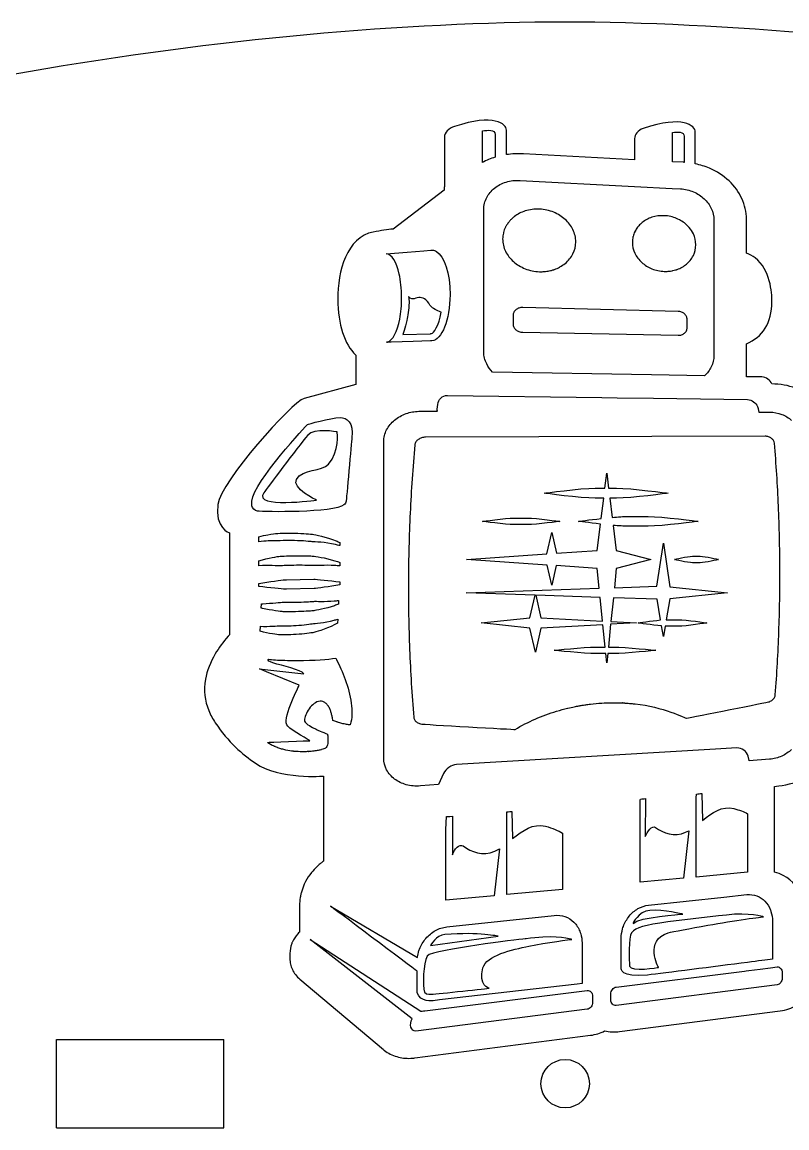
# Model space of a CAD drawing. Header units: millimetres. Extents: x -336 to 378, y -580 to 628.
# Drawn here: x -178.2 to -133.2, y -535.6 to -470.5 of the extents above; entities that cross this region are included whole.
import ezdxf

# ---------------------------------------------------------------- set-up
doc = ezdxf.new("R2010")
doc.units = ezdxf.units.MM
for name, color, linetype, lineweight, true_color in [('Changes', 3, 'Continuous', 25, 0x00ff00), ('Cuts', 1, 'Continuous', 25, 0xff0000), ('Text', 5, 'Continuous', 25, 0x0000ff)]:
    doc.layers.add(name, color=color, linetype=linetype, lineweight=lineweight, true_color=true_color)

msp = doc.modelspace()

# ---------------------------------------------------------------- linework, layer by layer
at = {"layer": 'Changes'}
for p, q in [((-176.214, -535.587), (-176.214, -530.387)), ((-176.214, -530.387), (-166.364, -530.387)), ((-166.364, -535.587), (-166.364, -530.387)), ((-176.214, -535.587), (-166.364, -535.587))]:
    msp.add_line(p, q, dxfattribs=at)
at = {"layer": 'Cuts', "color": 1, "lineweight": 25, "true_color": 0xff0000}
for points in [[(-146.307, -470.544), (-164.837, -470.544), (-192.015, -474.642), (-206.146, -481.627)], [(-86.468, -481.627), (-100.599, -474.642), (-127.777, -470.544), (-146.307, -470.544)], [(-147.713, -532.987), (-147.713, -532.201), (-147.076, -531.563), (-146.289, -531.563)], [(-146.289, -531.563), (-145.502, -531.563), (-144.864, -532.201), (-144.864, -532.987)], [(-146.289, -534.412), (-147.076, -534.412), (-147.713, -533.774), (-147.713, -532.987)], [(-144.864, -532.987), (-144.864, -533.774), (-145.502, -534.412), (-146.289, -534.412)]]:
    msp.add_open_spline(points, degree=3, dxfattribs=at)
at = {"layer": 'Text', "color": 5, "lineweight": 25, "true_color": 0x0000ff}
for points in [[(-153.398, -477.315), (-153.398, -480.213)], [(-151.158, -478.804), (-151.158, -476.947), (-151.158, -476.947)], [(-149.742, -478.339), (-149.742, -476.896)], [(-142.206, -477.395), (-142.206, -478.639), (-148.743, -478.29)], [(-139.313, -478.791), (-139.969, -478.756), (-139.969, -477.037), (-139.969, -477.038)], [(-138.629, -478.884), (-138.629, -476.999)], [(-148.933, -479.856), (-142.206, -480.211), (-139.991, -480.327), (-139.504, -480.353)], [(-153.403, -480.434), (-156.415, -482.716)], [(-151.077, -489.94), (-151.077, -481.567)], [(-137.537, -482.188), (-137.537, -490.148)], [(-135.623, -484.143), (-135.623, -482.277), (-135.619, -482.136)], [(-156.812, -484.178), (-155.587, -484.079), (-155.587, -484.078)], [(-155.587, -484.078), (-154.607, -483.998), (-154.194, -483.965)], [(-149.353, -487.797), (-149.353, -488.296)], [(-139.641, -487.559), (-148.787, -487.33)], [(-139.113, -488.517), (-139.113, -488.037)], [(-155.848, -488.921), (-154.208, -488.872)], [(-148.787, -488.786), (-139.641, -488.968)], [(-154.201, -489.297), (-154.208, -489.297), (-155.23, -489.328), (-156.533, -489.368), (-156.797, -489.375)], [(-154.196, -489.297), (-154.198, -489.297)], [(-154.131, -489.293), (-154.131, -489.293), (-154.157, -489.293)], [(-134.712, -491.418), (-135.623, -491.401), (-135.623, -489.462)], [(-158.615, -490.13), (-158.615, -491.851), (-161.653, -492.68)], [(-138.097, -491.356), (-141.203, -491.299), (-150.561, -491.128)], [(-153.214, -492.506), (-144.124, -492.631), (-143.222, -492.644), (-141.082, -492.673), (-139.724, -492.692), (-135.553, -492.749)], [(-154.798, -493.431), (-153.804, -493.434)], [(-153.81, -493.316), (-153.787, -493.03)], [(-134.927, -493.28), (-134.905, -493.401)], [(-134.9, -493.484), (-134.261, -493.484)], [(-134.517, -494.906), (-154.499, -494.963)], [(-156.964, -513.841), (-156.964, -495.228)], [(-144.522, -497.96), (-143.949, -497.96), (-143.839, -497.076), (-143.731, -497.96), (-143.268, -497.96)], [(-144.168, -499.743), (-144.021, -498.546), (-144.522, -498.546)], [(-143.268, -498.546), (-143.658, -498.546), (-143.519, -499.677)], [(-144.477, -507.306), (-143.933, -507.306), (-144.066, -505.991), (-147.716, -506.188), (-148.039, -507.607), (-148.362, -506.188), (-151.235, -505.883), (-148.362, -505.58), (-148.059, -504.247), (-152.118, -504.11), (-144.283, -503.844), (-144.4, -502.68), (-146.814, -502.515), (-147.077, -503.67), (-147.349, -502.478), (-152.094, -502.152), (-147.363, -501.827), (-147.077, -500.571), (-146.799, -501.789), (-144.4, -501.624), (-144.208, -500.07)], [(-149.284, -499.72), (-148.502, -499.72)], [(-148.502, -500.101), (-149.284, -500.101)], [(-143.462, -500.145), (-143.28, -501.624), (-141.249, -502.152), (-143.28, -502.68), (-143.394, -503.814), (-140.886, -503.73), (-140.506, -501.193), (-140.123, -503.756), (-136.738, -504.11), (-140.129, -504.462), (-140.339, -505.694), (-140.335, -505.694), (-140.335, -505.696)], [(-142.609, -499.624), (-141.399, -499.624)], [(-166.038, -500.591), (-166.038, -504.946)], [(-164.312, -501.109), (-164.312, -500.827)], [(-141.399, -500.194), (-142.609, -500.194)], [(-163.242, -501.058), (-163.758, -501.063)], [(-159.551, -501.154), (-159.551, -501.34)], [(-138.789, -501.965), (-138.438, -501.965), (-138.438, -501.965)], [(-138.438, -501.965), (-138.346, -501.965)], [(-164.312, -502.527), (-164.312, -502.234)], [(-159.551, -502.323), (-159.551, -502.533)], [(-138.346, -502.345), (-138.789, -502.345)], [(-162.796, -503.347), (-162.682, -503.343), (-161.071, -503.312)], [(-164.312, -503.738), (-164.312, -503.563), (-164.312, -503.563)], [(-161.052, -503.861), (-162.682, -503.893), (-162.776, -503.896)], [(-159.551, -503.467), (-159.551, -503.647)], [(-159.617, -504.566), (-159.628, -504.781)], [(-148.018, -504.253), (-147.716, -505.584), (-144.088, -505.78), (-144.229, -504.381), (-148.018, -504.253)], [(-140.672, -505.712), (-140.88, -504.489), (-143.452, -504.403), (-143.594, -505.803), (-142.089, -505.883), (-143.611, -505.966), (-143.746, -507.306), (-143.449, -507.306)], [(-166.046, -505.077), (-166.035, -505.95)], [(-164.173, -505.017), (-164.16, -504.76)], [(-166.038, -506.035), (-166.038, -506.578)], [(-159.671, -505.66), (-159.683, -505.89)], [(-140.335, -505.696), (-139.641, -505.696)], [(-164.24, -506.376), (-164.225, -506.078)], [(-140.403, -506.073), (-140.506, -506.685), (-140.613, -506.061)], [(-139.641, -506.077), (-140.335, -506.077)], [(-143.449, -507.686), (-143.784, -507.686), (-143.839, -508.233), (-143.894, -507.686), (-144.477, -507.686)], [(-161.938, -509.546), (-163.86, -508.761), (-164.278, -508.591), (-163.784, -508.645), (-161.661, -508.876)], [(-145.47, -510.758), (-145.467, -510.758)], [(-142.902, -510.593), (-142.907, -510.593)], [(-158.946, -511.875), (-158.952, -511.875)], [(-163.451, -513.121), (-163.447, -513.121)], [(-161.781, -513.466), (-161.786, -513.466)], [(-136.181, -513.238), (-137.45, -513.313), (-152.69, -514.217)], [(-135.462, -513.98), (-135.524, -513.723)], [(-134.261, -513.904), (-135.459, -513.995)], [(-160.503, -514.893), (-160.503, -519.895)], [(-153.441, -514.734), (-153.737, -515.389)], [(-153.739, -515.396), (-154.798, -515.477)], [(-133.968, -520.553), (-133.968, -515.499)], [(-139.2, -518.2), (-139.007, -518.113), (-139.324, -520.902), (-141.874, -521.137), (-141.874, -516.37)], [(-141.567, -516.221), (-141.579, -518.453)], [(-138.582, -520.834), (-138.582, -516.078)], [(-138.242, -515.92), (-138.207, -517.503)], [(-149.721, -521.866), (-149.719, -516.999)], [(-149.425, -516.968), (-149.39, -518.574)], [(-150.432, -519.307), (-150.151, -519.181), (-150.472, -521.936), (-153.302, -522.197), (-153.302, -518.043), (-153.278, -517.28)], [(-152.915, -517.249), (-152.927, -519.532)], [(-135.557, -517.107), (-135.557, -520.554), (-138.582, -520.834), (-138.582, -520.834)], [(-146.436, -518.257), (-146.436, -521.564), (-149.721, -521.866), (-149.721, -521.866)], [(-141.386, -522.487), (-136.947, -522.011), (-135.607, -521.868)], [(-161.915, -522.489), (-161.915, -524.056)], [(-160.093, -522.539), (-154.986, -525.566), (-154.986, -525.566)], [(-153.246, -523.762), (-146.943, -523.088)], [(-136.789, -523.066), (-137.034, -523.095), (-137.261, -523.122), (-137.263, -523.122), (-140.238, -523.474)], [(-134.089, -523.429), (-134.089, -525.661)], [(-155.292, -529.165), (-161.297, -524.514), (-154.772, -528.731)], [(-154.204, -524.855), (-150.231, -524.318)], [(-145.294, -524.707), (-145.294, -527.093), (-145.581, -527.126), (-153.673, -528.062), (-154.061, -528.108)], [(-148.074, -524.4), (-148.319, -524.429), (-148.584, -524.46), (-148.586, -524.461)], [(-142.989, -526.211), (-142.989, -524.441)], [(-162.484, -525.323), (-162.484, -525.626)], [(-143.282, -527.301), (-135.744, -526.364), (-135.639, -526.35), (-135.482, -526.332), (-134.815, -526.25), (-134.198, -526.172), (-133.814, -526.123), (-133.814, -526.123)], [(-161.894, -526.848), (-156.978, -530.982)], [(-154.997, -527.643), (-154.997, -526.376)], [(-133.518, -526.448), (-133.518, -526.781)], [(-133.814, -527.176), (-143.282, -528.391)], [(-154.539, -528.699), (-144.994, -527.513)], [(-144.67, -527.848), (-144.67, -528.195), (-144.67, -528.195)], [(-143.604, -528.06), (-143.604, -527.714)], [(-144.994, -528.61), (-155.073, -529.904)], [(-143.093, -529.922), (-133.63, -528.701)], [(-155.129, -531.476), (-144.797, -530.14)]]:
    msp.add_lwpolyline(points, dxfattribs=at)
for points in [[(-149.742, -476.896), (-149.742, -476.54), (-150.472, -475.903), (-152.802, -476.69)], [(-138.629, -476.999), (-138.629, -476.644), (-139.359, -476.006), (-141.689, -476.793)], [(-152.802, -476.69), (-153.131, -476.772), (-153.398, -477.051), (-153.398, -477.315)], [(-151.158, -476.947), (-150.835, -476.887), (-150.403, -476.861), (-150.403, -477.148)], [(-150.403, -477.148), (-150.403, -477.452), (-150.4, -478.088), (-150.399, -478.487)], [(-141.704, -476.8), (-141.988, -476.907), (-142.206, -477.157), (-142.206, -477.395)], [(-141.689, -476.793), (-141.696, -476.796), (-141.7, -476.798), (-141.704, -476.8)], [(-139.969, -477.038), (-139.658, -476.989), (-139.291, -476.987), (-139.291, -477.253)], [(-139.291, -477.253), (-139.291, -477.616), (-139.286, -478.457), (-139.285, -478.795)], [(-150.4, -478.487), (-150.667, -478.569), (-150.919, -478.677), (-151.158, -478.804)], [(-148.743, -478.29), (-149.084, -478.271), (-149.418, -478.29), (-149.742, -478.339)], [(-139.285, -478.795), (-139.295, -478.795), (-139.304, -478.791), (-139.313, -478.791)], [(-137.798, -479.142), (-138.063, -479.027), (-138.342, -478.944), (-138.629, -478.884)], [(-136.645, -479.888), (-136.974, -479.578), (-137.362, -479.326), (-137.798, -479.142)], [(-150.445, -480.31), (-150.25, -480.155), (-150.019, -480.034), (-149.762, -479.955)], [(-149.762, -479.955), (-149.507, -479.876), (-149.227, -479.841), (-148.933, -479.856)], [(-135.893, -480.912), (-136.069, -480.536), (-136.321, -480.191), (-136.645, -479.888)], [(-153.398, -480.213), (-153.398, -480.277), (-153.403, -480.434), (-153.403, -480.434)], [(-150.907, -480.865), (-150.797, -480.654), (-150.64, -480.465), (-150.445, -480.31)], [(-139.504, -480.353), (-139.229, -480.364), (-138.972, -480.429), (-138.735, -480.53)], [(-138.735, -480.53), (-138.5, -480.63), (-138.288, -480.767), (-138.111, -480.936)], [(-151.077, -481.567), (-151.077, -481.315), (-151.016, -481.08), (-150.907, -480.865)], [(-138.111, -480.936), (-137.933, -481.1), (-137.789, -481.294), (-137.692, -481.507)], [(-135.619, -482.136), (-135.619, -481.717), (-135.711, -481.305), (-135.893, -480.912)], [(-148.637, -481.654), (-148.872, -481.727), (-149.082, -481.839), (-149.266, -481.977)], [(-147.798, -481.547), (-148.093, -481.534), (-148.378, -481.571), (-148.637, -481.654)], [(-146.963, -481.729), (-147.219, -481.625), (-147.502, -481.56), (-147.798, -481.547)], [(-146.285, -482.152), (-146.478, -481.978), (-146.707, -481.835), (-146.963, -481.729)], [(-140.454, -481.93), (-140.711, -481.918), (-140.958, -481.952), (-141.182, -482.026)], [(-139.731, -482.091), (-139.952, -481.998), (-140.196, -481.943), (-140.454, -481.93)], [(-137.692, -481.507), (-137.591, -481.72), (-137.537, -481.95), (-137.537, -482.188)], [(-149.805, -482.611), (-149.853, -482.708), (-149.891, -482.81), (-149.919, -482.916)], [(-149.795, -482.584), (-149.799, -482.594), (-149.8, -482.603), (-149.805, -482.611)], [(-149.784, -482.569), (-149.787, -482.576), (-149.791, -482.58), (-149.795, -482.584)], [(-149.687, -482.422), (-149.72, -482.472), (-149.757, -482.516), (-149.784, -482.569)], [(-149.557, -482.243), (-149.606, -482.3), (-149.646, -482.361), (-149.687, -482.422)], [(-149.432, -482.12), (-149.473, -482.16), (-149.518, -482.2), (-149.557, -482.243)], [(-149.327, -482.016), (-149.365, -482.049), (-149.395, -482.086), (-149.432, -482.12)], [(-149.266, -481.977), (-149.287, -481.992), (-149.308, -482.002), (-149.327, -482.016)], [(-145.83, -482.752), (-145.937, -482.53), (-146.094, -482.327), (-146.285, -482.152)], [(-142.028, -482.611), (-142.081, -482.679), (-142.13, -482.756), (-142.171, -482.833)], [(-142.004, -482.577), (-142.011, -482.587), (-142.02, -482.6), (-142.028, -482.611)], [(-141.801, -482.371), (-141.873, -482.435), (-141.942, -482.501), (-142.004, -482.577)], [(-141.781, -482.351), (-141.788, -482.357), (-141.794, -482.366), (-141.801, -482.371)], [(-141.754, -482.332), (-141.762, -482.339), (-141.773, -482.344), (-141.781, -482.351)], [(-141.182, -482.026), (-141.396, -482.095), (-141.588, -482.201), (-141.754, -482.332)], [(-139.416, -482.256), (-139.516, -482.193), (-139.62, -482.138), (-139.731, -482.091)], [(-139.141, -482.468), (-139.225, -482.391), (-139.318, -482.321), (-139.416, -482.256)], [(-138.992, -482.626), (-139.039, -482.572), (-139.088, -482.519), (-139.141, -482.468)], [(-157.585, -482.892), (-159.135, -483.183), (-159.677, -485.202), (-159.672, -486.845)], [(-156.415, -482.716), (-156.745, -482.751), (-157.129, -482.808), (-157.585, -482.892)], [(-149.924, -482.95), (-149.95, -483.061), (-149.968, -483.179), (-149.968, -483.3)], [(-149.919, -482.916), (-149.92, -482.928), (-149.922, -482.939), (-149.924, -482.95)], [(-145.663, -483.47), (-145.663, -483.218), (-145.724, -482.976), (-145.83, -482.752)], [(-142.299, -483.184), (-142.32, -483.285), (-142.335, -483.389), (-142.335, -483.495)], [(-142.294, -483.154), (-142.296, -483.163), (-142.297, -483.175), (-142.299, -483.184)], [(-142.192, -482.873), (-142.235, -482.963), (-142.268, -483.057), (-142.294, -483.154)], [(-142.188, -482.858), (-142.188, -482.862), (-142.19, -482.868), (-142.192, -482.873)], [(-142.171, -482.833), (-142.175, -482.842), (-142.183, -482.848), (-142.188, -482.858)], [(-138.988, -482.63), (-138.99, -482.63), (-138.99, -482.627), (-138.992, -482.626)], [(-138.746, -483.004), (-138.807, -482.87), (-138.892, -482.746), (-138.988, -482.63)], [(-138.601, -483.643), (-138.601, -483.418), (-138.653, -483.201), (-138.746, -483.004)], [(-149.968, -483.3), (-149.968, -483.553), (-149.905, -483.799), (-149.795, -484.024)], [(-145.83, -484.171), (-145.724, -483.958), (-145.663, -483.721), (-145.663, -483.47)], [(-142.335, -483.495), (-142.335, -483.722), (-142.282, -483.941), (-142.188, -484.142)], [(-138.746, -484.269), (-138.653, -484.079), (-138.601, -483.866), (-138.601, -483.643)], [(-156.053, -485.364), (-156.214, -484.648), (-156.495, -484.184), (-156.812, -484.178)], [(-154.194, -483.965), (-154.179, -483.962), (-154.164, -483.962), (-154.149, -483.962)], [(-154.149, -483.962), (-154.135, -483.962), (-154.119, -483.958), (-154.105, -483.958)], [(-154.105, -483.958), (-154.021, -483.962), (-153.94, -483.985), (-153.861, -484.033)], [(-153.861, -484.033), (-153.403, -484.308), (-153.06, -485.315), (-153.061, -486.578)], [(-149.795, -484.024), (-149.684, -484.251), (-149.524, -484.457), (-149.327, -484.63)], [(-146.285, -484.736), (-146.094, -484.577), (-145.937, -484.387), (-145.83, -484.171)], [(-142.188, -484.142), (-142.091, -484.342), (-141.952, -484.526), (-141.781, -484.68)], [(-139.141, -484.774), (-139.065, -484.708), (-138.997, -484.636), (-138.933, -484.56)], [(-138.933, -484.56), (-138.859, -484.47), (-138.797, -484.372), (-138.746, -484.269)], [(-135.11, -484.419), (-135.264, -484.301), (-135.439, -484.21), (-135.623, -484.143)], [(-134.12, -486.984), (-134.12, -486.443), (-134.214, -485.108), (-135.11, -484.419)], [(-149.327, -484.631), (-149.13, -484.805), (-148.896, -484.948), (-148.637, -485.051)], [(-148.637, -485.051), (-148.378, -485.153), (-148.093, -485.214), (-147.798, -485.224)], [(-147.798, -485.224), (-147.698, -485.227), (-147.6, -485.224), (-147.504, -485.214)], [(-147.504, -485.214), (-147.482, -485.211), (-147.459, -485.211), (-147.436, -485.207)], [(-147.436, -485.207), (-147.341, -485.197), (-147.248, -485.183), (-147.159, -485.163)], [(-147.159, -485.163), (-147.155, -485.159), (-147.153, -485.159), (-147.149, -485.159)], [(-147.149, -485.159), (-147.085, -485.142), (-147.024, -485.126), (-146.963, -485.106)], [(-146.963, -485.106), (-146.95, -485.101), (-146.937, -485.094), (-146.925, -485.088)], [(-146.925, -485.088), (-146.817, -485.052), (-146.711, -485.007), (-146.614, -484.954)], [(-146.614, -484.954), (-146.61, -484.954), (-146.603, -484.95), (-146.599, -484.947)], [(-146.599, -484.947), (-146.486, -484.887), (-146.381, -484.816), (-146.285, -484.736)], [(-141.781, -484.68), (-141.61, -484.836), (-141.408, -484.964), (-141.182, -485.055)], [(-141.182, -485.055), (-140.958, -485.145), (-140.711, -485.2), (-140.454, -485.209)], [(-140.454, -485.209), (-140.379, -485.212), (-140.306, -485.209), (-140.234, -485.202)], [(-140.234, -485.202), (-140.212, -485.202), (-140.189, -485.198), (-140.165, -485.197)], [(-140.165, -485.197), (-140.115, -485.19), (-140.066, -485.184), (-140.017, -485.176)], [(-140.017, -485.176), (-139.994, -485.17), (-139.971, -485.166), (-139.948, -485.163)], [(-139.948, -485.163), (-139.898, -485.151), (-139.847, -485.138), (-139.8, -485.124)], [(-139.8, -485.124), (-139.782, -485.119), (-139.762, -485.113), (-139.745, -485.109)], [(-139.745, -485.109), (-139.741, -485.105), (-139.735, -485.104), (-139.731, -485.103)], [(-139.731, -485.103), (-139.72, -485.099), (-139.712, -485.095), (-139.703, -485.091)], [(-139.703, -485.091), (-139.492, -485.016), (-139.301, -484.909), (-139.141, -484.774)], [(-155.911, -486.735), (-155.912, -486.224), (-155.964, -485.757), (-156.053, -485.364)], [(-159.672, -486.845), (-159.663, -488.326), (-159.271, -489.486), (-158.615, -490.13)], [(-156.025, -488.008), (-155.951, -487.632), (-155.91, -487.199), (-155.911, -486.735)], [(-155.475, -487.05), (-155.477, -487.444), (-155.558, -487.838), (-155.607, -488.088)], [(-155.165, -486.812), (-155.189, -486.824), (-155.401, -486.87), (-155.498, -486.683)], [(-155.498, -486.683), (-155.481, -486.803), (-155.474, -486.926), (-155.475, -487.05)], [(-154.484, -486.876), (-154.691, -486.706), (-154.945, -486.705), (-155.165, -486.812)], [(-154.161, -487.287), (-154.29, -487.169), (-154.347, -486.989), (-154.484, -486.876)], [(-153.061, -486.578), (-153.065, -488.07), (-153.55, -489.249), (-154.131, -489.293)], [(-135.623, -489.462), (-134.693, -489.091), (-134.12, -488.23), (-134.12, -486.984)], [(-154.027, -487.397), (-154.072, -487.364), (-154.117, -487.328), (-154.161, -487.287)], [(-154.161, -488.869), (-154.018, -488.854), (-153.726, -488.409), (-153.578, -487.606)], [(-153.692, -487.57), (-153.808, -487.529), (-153.92, -487.474), (-154.027, -487.397)], [(-153.578, -487.606), (-153.617, -487.596), (-153.655, -487.583), (-153.692, -487.57)], [(-149.312, -487.624), (-149.338, -487.678), (-149.353, -487.735), (-149.353, -487.797)], [(-149.309, -487.612), (-149.311, -487.615), (-149.31, -487.619), (-149.312, -487.624)], [(-149.306, -487.608), (-149.306, -487.608), (-149.309, -487.608), (-149.309, -487.612)], [(-149.191, -487.466), (-149.238, -487.507), (-149.278, -487.553), (-149.306, -487.608)], [(-149.187, -487.461), (-149.189, -487.461), (-149.189, -487.464), (-149.191, -487.466)], [(-149.177, -487.456), (-149.181, -487.459), (-149.184, -487.459), (-149.187, -487.461)], [(-149.008, -487.362), (-149.07, -487.383), (-149.127, -487.416), (-149.177, -487.456)], [(-148.787, -487.33), (-148.866, -487.326), (-148.94, -487.339), (-149.008, -487.362)], [(-139.437, -487.601), (-139.499, -487.576), (-139.568, -487.56), (-139.641, -487.559)], [(-139.269, -487.704), (-139.316, -487.662), (-139.373, -487.625), (-139.437, -487.601)], [(-139.155, -487.856), (-139.182, -487.799), (-139.22, -487.747), (-139.269, -487.704)], [(-156.743, -489.364), (-156.435, -489.274), (-156.168, -488.754), (-156.025, -488.008)], [(-155.607, -488.088), (-155.649, -488.31), (-155.702, -488.512), (-155.763, -488.693)], [(-149.353, -488.296), (-149.353, -488.363), (-149.338, -488.425), (-149.309, -488.484)], [(-139.113, -488.037), (-139.113, -487.974), (-139.128, -487.912), (-139.155, -487.856)], [(-155.763, -488.693), (-155.789, -488.773), (-155.817, -488.85), (-155.848, -488.921)], [(-154.208, -488.872), (-154.192, -488.868), (-154.177, -488.868), (-154.161, -488.868)], [(-149.309, -488.484), (-149.28, -488.541), (-149.238, -488.595), (-149.187, -488.639)], [(-149.187, -488.639), (-149.135, -488.683), (-149.075, -488.72), (-149.008, -488.744)], [(-149.008, -488.744), (-148.94, -488.77), (-148.866, -488.785), (-148.787, -488.786)], [(-139.641, -488.968), (-139.568, -488.968), (-139.499, -488.958), (-139.437, -488.937)], [(-139.437, -488.937), (-139.373, -488.915), (-139.316, -488.881), (-139.269, -488.84)], [(-139.269, -488.84), (-139.22, -488.8), (-139.182, -488.75), (-139.155, -488.696)], [(-139.155, -488.696), (-139.128, -488.642), (-139.113, -488.581), (-139.113, -488.517)], [(-156.797, -489.375), (-156.778, -489.371), (-156.761, -489.368), (-156.743, -489.364)], [(-154.198, -489.297), (-154.2, -489.297), (-154.2, -489.297), (-154.201, -489.297)], [(-154.157, -489.293), (-154.17, -489.293), (-154.182, -489.297), (-154.196, -489.297)], [(-150.907, -490.651), (-151.016, -490.432), (-151.077, -490.191), (-151.077, -489.94)], [(-137.537, -490.148), (-137.537, -490.388), (-137.591, -490.615), (-137.692, -490.821)], [(-150.561, -491.128), (-150.703, -490.986), (-150.821, -490.826), (-150.907, -490.651)], [(-137.692, -490.821), (-137.787, -491.022), (-137.927, -491.202), (-138.097, -491.356)], [(-134.129, -491.827), (-134.225, -491.598), (-134.464, -491.422), (-134.712, -491.418)], [(-132.721, -492.074), (-133.167, -491.915), (-133.643, -491.834), (-134.129, -491.827)], [(-161.653, -492.68), (-162.367, -492.903), (-166.552, -497.557), (-166.731, -498.925)], [(-153.787, -493.03), (-153.765, -492.738), (-153.506, -492.502), (-153.214, -492.506)], [(-135.553, -492.749), (-135.302, -492.753), (-135.06, -492.931), (-134.963, -493.162)], [(-156.325, -493.954), (-156.128, -493.792), (-155.896, -493.66), (-155.637, -493.569)], [(-155.637, -493.569), (-155.407, -493.489), (-155.157, -493.443), (-154.895, -493.434)], [(-154.895, -493.434), (-154.863, -493.434), (-154.831, -493.431), (-154.798, -493.431)], [(-153.804, -493.434), (-153.81, -493.396), (-153.813, -493.357), (-153.81, -493.316)], [(-134.963, -493.162), (-134.946, -493.201), (-134.935, -493.24), (-134.927, -493.28)], [(-134.905, -493.401), (-134.9, -493.43), (-134.9, -493.457), (-134.9, -493.484)], [(-134.261, -493.484), (-134.008, -493.487), (-133.767, -493.533), (-133.547, -493.617)], [(-133.547, -493.617), (-133.327, -493.701), (-133.131, -493.822), (-132.964, -493.972)], [(-164.725, -498.716), (-164.581, -497.533), (-161.454, -494.213), (-161.454, -494.213)], [(-161.454, -494.213), (-161.454, -494.213), (-160.102, -493.808), (-159.536, -493.808)], [(-159.536, -493.808), (-159.128, -493.808), (-158.743, -494.076), (-158.834, -495.004)], [(-156.792, -494.526), (-156.682, -494.31), (-156.523, -494.116), (-156.325, -493.954)], [(-161.429, -494.835), (-162.066, -495.606), (-163.834, -497.97), (-164.018, -498.232)], [(-159.702, -494.647), (-159.702, -494.647), (-161.072, -494.404), (-161.429, -494.835)], [(-160.208, -496.544), (-159.563, -495.826), (-159.702, -494.647), (-159.702, -494.647)], [(-156.964, -495.228), (-156.964, -494.98), (-156.902, -494.742), (-156.792, -494.526)], [(-154.499, -494.963), (-154.582, -494.963), (-154.661, -494.976), (-154.734, -494.998)], [(-134.316, -494.938), (-134.379, -494.917), (-134.446, -494.905), (-134.517, -494.906)], [(-134.146, -495.027), (-134.195, -494.99), (-134.253, -494.96), (-134.316, -494.938)], [(-158.834, -495.004), (-158.851, -495.174), (-159.176, -498.732), (-159.176, -498.732)], [(-155.136, -495.414), (-155.256, -496.743), (-155.347, -498.079), (-155.41, -499.416)], [(-155.073, -495.239), (-155.108, -495.293), (-155.129, -495.352), (-155.136, -495.414)], [(-154.932, -495.097), (-154.991, -495.137), (-155.038, -495.185), (-155.073, -495.239)], [(-154.734, -494.998), (-154.807, -495.021), (-154.874, -495.056), (-154.932, -495.097)], [(-134.024, -495.158), (-134.056, -495.109), (-134.097, -495.064), (-134.146, -495.027)], [(-133.972, -495.32), (-133.976, -495.262), (-133.996, -495.209), (-134.024, -495.158)], [(-133.738, -499.006), (-133.792, -497.773), (-133.868, -496.543), (-133.972, -495.317)], [(-162.105, -497.445), (-161.743, -496.801), (-160.612, -496.992), (-160.208, -496.544)], [(-160.921, -498.663), (-160.921, -498.663), (-162.388, -497.95), (-162.105, -497.445)], [(-147.52, -498.254), (-147.52, -498.254), (-145.407, -497.96), (-144.522, -497.96)], [(-143.268, -497.96), (-142.407, -497.96), (-140.231, -498.254), (-140.231, -498.254)], [(-164.72, -498.991), (-164.729, -498.942), (-164.725, -498.716), (-164.725, -498.716)], [(-164.018, -498.232), (-164.675, -499.171), (-160.921, -498.663), (-160.921, -498.663)], [(-159.217, -498.839), (-159.24, -498.874), (-159.272, -498.907), (-159.31, -498.936)], [(-159.176, -498.732), (-159.181, -498.767), (-159.195, -498.804), (-159.217, -498.839)], [(-144.522, -498.546), (-145.383, -498.546), (-147.52, -498.254), (-147.52, -498.254)], [(-140.231, -498.254), (-140.231, -498.254), (-142.385, -498.546), (-143.268, -498.546)], [(-166.731, -498.925), (-166.91, -500.294), (-166.038, -500.591), (-166.038, -500.591)], [(-164.398, -499.303), (-164.575, -499.272), (-164.687, -499.145), (-164.72, -498.991)], [(-159.31, -498.936), (-159.861, -499.416), (-164.053, -499.362), (-164.398, -499.303)], [(-155.41, -499.416), (-155.473, -500.753), (-155.507, -502.094), (-155.513, -503.432)], [(-133.654, -502.704), (-133.656, -501.47), (-133.685, -500.237), (-133.738, -499.006)], [(-151.153, -499.912), (-151.153, -499.912), (-149.835, -499.72), (-149.284, -499.72)], [(-149.284, -500.101), (-149.82, -500.101), (-151.153, -499.912), (-151.153, -499.912)], [(-148.502, -499.72), (-147.965, -499.72), (-146.608, -499.912), (-146.608, -499.912)], [(-146.608, -499.912), (-146.608, -499.912), (-147.951, -500.101), (-148.502, -500.101)], [(-145.502, -499.91), (-145.502, -499.91), (-144.873, -499.821), (-144.168, -499.743)], [(-144.208, -500.07), (-144.896, -499.993), (-145.502, -499.91), (-145.502, -499.91)], [(-143.519, -499.677), (-143.171, -499.646), (-142.845, -499.624), (-142.609, -499.624)], [(-142.609, -500.194), (-142.828, -500.194), (-143.133, -500.174), (-143.462, -500.145)], [(-141.399, -499.624), (-140.567, -499.624), (-138.468, -499.91), (-138.468, -499.91)], [(-138.468, -499.91), (-138.468, -499.91), (-140.545, -500.194), (-141.399, -500.194)], [(-164.312, -500.827), (-164.124, -500.766), (-163.941, -500.727), (-163.783, -500.695)], [(-163.783, -500.695), (-163.524, -500.647), (-163.325, -500.624), (-163.256, -500.62)], [(-163.256, -500.62), (-163.21, -500.617), (-162.976, -500.606), (-162.682, -500.603)], [(-162.682, -500.603), (-162.532, -500.599), (-162.369, -500.599), (-162.204, -500.606)], [(-162.204, -500.606), (-161.712, -500.615), (-161.22, -500.664), (-161.151, -500.673)], [(-161.151, -500.673), (-161.015, -500.69), (-160.357, -500.81), (-159.759, -501.059)], [(-163.758, -501.063), (-163.924, -501.07), (-164.118, -501.079), (-164.312, -501.109)], [(-162.682, -501.042), (-162.97, -501.046), (-163.197, -501.056), (-163.242, -501.058)], [(-162.21, -501.042), (-162.373, -501.038), (-162.535, -501.038), (-162.682, -501.042)], [(-161.181, -501.108), (-161.247, -501.099), (-161.728, -501.051), (-162.21, -501.042)], [(-159.802, -501.27), (-160.401, -501.133), (-161.047, -501.124), (-161.181, -501.108)], [(-159.551, -501.34), (-159.633, -501.315), (-159.717, -501.292), (-159.802, -501.273)], [(-159.759, -501.059), (-159.689, -501.09), (-159.619, -501.121), (-159.551, -501.154)], [(-164.312, -502.234), (-163.76, -502.056), (-163.19, -501.976), (-163.067, -501.965)], [(-163.067, -501.965), (-163.033, -501.961), (-162.882, -501.955), (-162.682, -501.948)], [(-162.682, -501.948), (-162.512, -501.941), (-162.307, -501.935), (-162.1, -501.934)], [(-162.1, -501.934), (-161.649, -501.928), (-161.195, -501.949), (-161.132, -501.951)], [(-161.132, -501.951), (-161.005, -501.959), (-160.401, -502.054), (-159.834, -502.226)], [(-139.847, -502.154), (-139.847, -502.154), (-139.101, -501.965), (-138.789, -501.965)], [(-138.346, -501.965), (-138.042, -501.965), (-137.273, -502.154), (-137.273, -502.154)], [(-163.057, -502.527), (-163.179, -502.537), (-163.759, -502.485), (-164.312, -502.527)], [(-162.682, -502.51), (-162.877, -502.517), (-163.022, -502.523), (-163.057, -502.527)], [(-162.099, -502.496), (-162.307, -502.496), (-162.512, -502.504), (-162.682, -502.51)], [(-161.142, -502.514), (-161.205, -502.51), (-161.651, -502.491), (-162.099, -502.496)], [(-159.853, -502.506), (-160.419, -502.476), (-161.016, -502.521), (-161.142, -502.514)], [(-159.551, -502.533), (-159.649, -502.522), (-159.75, -502.511), (-159.853, -502.506)], [(-159.834, -502.226), (-159.738, -502.255), (-159.643, -502.288), (-159.551, -502.322)], [(-138.789, -502.345), (-139.093, -502.345), (-139.847, -502.154), (-139.847, -502.154)], [(-137.273, -502.154), (-137.273, -502.154), (-138.034, -502.345), (-138.346, -502.345)], [(-133.714, -506.408), (-133.668, -505.173), (-133.649, -503.937), (-133.654, -502.704)], [(-164.312, -503.563), (-163.73, -503.47), (-162.936, -503.349), (-162.796, -503.347)], [(-161.071, -503.312), (-160.931, -503.308), (-160.136, -503.399), (-159.551, -503.467)], [(-155.513, -503.432), (-155.517, -504.772), (-155.493, -506.112), (-155.441, -507.446)], [(-162.776, -503.896), (-162.917, -503.9), (-163.725, -503.808), (-164.312, -503.738)], [(-159.551, -503.647), (-160.13, -503.739), (-160.911, -503.858), (-161.052, -503.861)], [(-164.081, -504.757), (-163.551, -504.726), (-162.989, -504.665), (-162.873, -504.668)], [(-162.873, -504.668), (-162.846, -504.668), (-162.743, -504.668), (-162.604, -504.672)], [(-162.604, -504.672), (-162.434, -504.672), (-162.207, -504.672), (-161.979, -504.663)], [(-161.979, -504.663), (-161.561, -504.653), (-161.145, -504.622), (-161.085, -504.616)], [(-161.085, -504.616), (-160.969, -504.606), (-160.411, -504.633), (-159.882, -504.594)], [(-159.882, -504.594), (-159.792, -504.588), (-159.703, -504.578), (-159.617, -504.566)], [(-166.038, -504.946), (-166.043, -504.989), (-166.046, -505.033), (-166.046, -505.077)], [(-164.093, -505.035), (-164.12, -505.029), (-164.146, -505.022), (-164.173, -505.017)], [(-164.16, -504.76), (-164.134, -504.76), (-164.108, -504.757), (-164.081, -504.757)], [(-162.885, -505.223), (-163.004, -505.219), (-163.563, -505.144), (-164.093, -505.035)], [(-162.634, -505.226), (-162.765, -505.226), (-162.859, -505.223), (-162.885, -505.223)], [(-161.983, -505.219), (-162.224, -505.226), (-162.462, -505.227), (-162.634, -505.226)], [(-161.079, -505.17), (-161.139, -505.176), (-161.561, -505.208), (-161.983, -505.219)], [(-159.867, -504.87), (-160.396, -505.048), (-160.96, -505.16), (-161.079, -505.17)], [(-159.628, -504.781), (-159.706, -504.812), (-159.786, -504.843), (-159.867, -504.87)], [(-166.035, -505.95), (-166.037, -505.977), (-166.038, -506.006), (-166.038, -506.035)], [(-162.672, -506.055), (-162.51, -506.052), (-162.317, -506.048), (-162.122, -506.035)], [(-162.122, -506.035), (-161.675, -506.01), (-161.229, -505.942), (-161.168, -505.93)], [(-161.168, -505.93), (-161.044, -505.908), (-160.444, -505.884), (-159.886, -505.726)], [(-159.849, -505.985), (-160.407, -506.279), (-161.015, -506.437), (-161.142, -506.458)], [(-159.886, -505.726), (-159.814, -505.706), (-159.741, -505.682), (-159.671, -505.656)], [(-159.683, -505.89), (-159.737, -505.924), (-159.793, -505.955), (-159.849, -505.985)], [(-141.997, -505.884), (-141.997, -505.884), (-141.225, -505.759), (-140.672, -505.712)], [(-140.613, -506.061), (-141.163, -506.018), (-141.997, -505.884), (-141.997, -505.884)], [(-139.641, -505.696), (-139.163, -505.696), (-137.958, -505.886), (-137.958, -505.886)], [(-137.958, -505.886), (-137.958, -505.886), (-139.151, -506.077), (-139.641, -506.077)], [(-166.118, -506.666), (-166.415, -507), (-166.672, -507.349), (-166.879, -507.705)], [(-166.038, -506.578), (-166.063, -506.607), (-166.092, -506.636), (-166.118, -506.666)], [(-163.091, -506.583), (-163.207, -506.573), (-163.719, -506.527), (-164.24, -506.376)], [(-164.225, -506.078), (-163.711, -506.109), (-163.193, -506.047), (-163.079, -506.055)], [(-162.698, -506.586), (-162.903, -506.59), (-163.056, -506.586), (-163.091, -506.583)], [(-163.079, -506.055), (-163.044, -506.055), (-162.884, -506.059), (-162.672, -506.055)], [(-162.117, -506.565), (-162.324, -506.579), (-162.528, -506.585), (-162.698, -506.586)], [(-161.142, -506.458), (-161.206, -506.471), (-161.661, -506.54), (-162.117, -506.565)], [(-140.335, -506.077), (-140.357, -506.077), (-140.38, -506.077), (-140.403, -506.073)], [(-133.924, -510.111), (-133.828, -508.878), (-133.759, -507.643), (-133.714, -506.408)], [(-146.936, -507.496), (-146.936, -507.496), (-145.201, -507.306), (-144.477, -507.306)], [(-143.449, -507.306), (-142.743, -507.306), (-140.958, -507.496), (-140.958, -507.496)], [(-166.879, -507.705), (-167.173, -508.202), (-167.364, -508.707), (-167.45, -509.2)], [(-162.079, -508.093), (-160.985, -508.093), (-160.256, -508.037), (-159.783, -507.949)], [(-159.783, -507.949), (-159.767, -507.982), (-159.752, -508.012), (-159.736, -508.046)], [(-155.441, -507.446), (-155.389, -508.78), (-155.307, -510.109), (-155.196, -511.432)], [(-144.477, -507.686), (-145.184, -507.686), (-146.936, -507.496), (-146.936, -507.496)], [(-140.958, -507.496), (-140.958, -507.496), (-142.724, -507.686), (-143.449, -507.686)], [(-163.48, -508.232), (-163.69, -508.161), (-163.813, -508.093), (-163.759, -508.031)], [(-163.759, -508.031), (-163.757, -508.028), (-163.755, -508.026), (-163.752, -508.024)], [(-163.752, -508.024), (-163.638, -508.039), (-163.499, -508.052), (-163.332, -508.062)], [(-161.661, -508.876), (-161.811, -508.635), (-162.936, -508.418), (-163.48, -508.232)], [(-163.332, -508.062), (-163.019, -508.081), (-162.609, -508.093), (-162.079, -508.093)], [(-159.736, -508.046), (-159.577, -508.368), (-159.391, -508.776), (-159.231, -509.219)], [(-167.45, -509.2), (-167.563, -509.842), (-167.5, -510.465), (-167.26, -511.045)], [(-159.231, -509.219), (-159.071, -509.66), (-158.935, -510.137), (-158.871, -510.595)], [(-162.616, -511.963), (-162.997, -511.595), (-162.029, -509.768), (-161.938, -509.546)], [(-160.714, -510.493), (-160.836, -510.5), (-160.957, -510.551), (-161.065, -510.63)], [(-160.542, -510.512), (-160.596, -510.495), (-160.655, -510.488), (-160.714, -510.493)], [(-160.387, -510.595), (-160.437, -510.557), (-160.488, -510.529), (-160.542, -510.512)], [(-144.136, -510.599), (-143.933, -510.586), (-143.732, -510.581), (-143.532, -510.58)], [(-143.532, -510.58), (-143.475, -510.576), (-143.419, -510.58), (-143.363, -510.58)], [(-143.363, -510.58), (-143.209, -510.58), (-143.055, -510.584), (-142.902, -510.593)], [(-139.156, -511.493), (-138.76, -511.416), (-134.328, -510.544), (-134.265, -510.517)], [(-134.265, -510.517), (-134.201, -510.492), (-134.143, -510.458), (-134.094, -510.417)], [(-134.094, -510.417), (-134.045, -510.376), (-134.004, -510.329), (-133.974, -510.278)], [(-133.974, -510.278), (-133.947, -510.225), (-133.928, -510.169), (-133.924, -510.111)], [(-167.26, -511.045), (-167.156, -511.3), (-167.023, -511.535), (-166.876, -511.758)], [(-161.357, -510.934), (-161.441, -511.051), (-161.509, -511.177), (-161.557, -511.297)], [(-161.065, -510.63), (-161.174, -510.71), (-161.274, -510.817), (-161.357, -510.934)], [(-160.252, -510.739), (-160.294, -510.68), (-160.34, -510.632), (-160.387, -510.595)], [(-160.136, -510.944), (-160.173, -510.866), (-160.212, -510.797), (-160.252, -510.739)], [(-160.071, -511.123), (-160.091, -511.058), (-160.112, -510.997), (-160.136, -510.944)], [(-160.017, -511.32), (-160.033, -511.256), (-160.051, -511.187), (-160.071, -511.123)], [(-158.871, -510.595), (-158.808, -511.054), (-158.815, -511.497), (-158.946, -511.875)], [(-148.05, -511.54), (-147.642, -511.361), (-147.222, -511.205), (-146.791, -511.075)], [(-146.791, -511.075), (-146.578, -511.011), (-146.363, -510.952), (-146.145, -510.901)], [(-146.145, -510.901), (-146.137, -510.897), (-146.129, -510.896), (-146.123, -510.896)], [(-146.123, -510.896), (-146, -510.865), (-145.875, -510.843), (-145.751, -510.817)], [(-145.751, -510.817), (-145.661, -510.8), (-145.571, -510.776), (-145.481, -510.761)], [(-145.481, -510.761), (-145.477, -510.761), (-145.474, -510.761), (-145.47, -510.758)], [(-145.467, -510.758), (-145.449, -510.754), (-145.431, -510.754), (-145.414, -510.75)], [(-145.414, -510.75), (-145.369, -510.744), (-145.327, -510.738), (-145.282, -510.731)], [(-145.282, -510.731), (-145.275, -510.728), (-145.268, -510.728), (-145.258, -510.728)], [(-145.258, -510.728), (-145.24, -510.724), (-145.221, -510.721), (-145.201, -510.719)], [(-145.201, -510.719), (-145.12, -510.704), (-145.037, -510.693), (-144.957, -510.682)], [(-144.957, -510.682), (-144.906, -510.676), (-144.855, -510.667), (-144.804, -510.66)], [(-144.804, -510.66), (-144.582, -510.633), (-144.359, -510.612), (-144.136, -510.599)], [(-142.907, -510.593), (-142.873, -510.593), (-142.838, -510.593), (-142.805, -510.593)], [(-142.805, -510.593), (-142.787, -510.596), (-142.771, -510.596), (-142.755, -510.598)], [(-142.755, -510.598), (-142.756, -510.598), (-142.757, -510.598), (-142.759, -510.598)], [(-142.759, -510.598), (-142.641, -510.604), (-142.526, -510.617), (-142.41, -510.626)], [(-142.41, -510.626), (-142.327, -510.635), (-142.243, -510.64), (-142.16, -510.649)], [(-142.16, -510.649), (-140.6, -510.808), (-139.156, -511.493), (-139.156, -511.493)], [(-166.876, -511.758), (-166.117, -512.897), (-165.277, -513.614), (-164.511, -514.139)], [(-161.557, -511.297), (-161.604, -511.416), (-161.631, -511.529), (-161.631, -511.617)], [(-161.631, -511.617), (-161.631, -511.679), (-161.579, -511.746), (-161.493, -511.816)], [(-161.493, -511.816), (-161.408, -511.888), (-161.286, -511.96), (-161.151, -512.034)], [(-159.977, -511.502), (-159.989, -511.448), (-160.001, -511.386), (-160.017, -511.32)], [(-159.952, -511.633), (-159.956, -511.602), (-159.966, -511.555), (-159.977, -511.502)], [(-159.719, -511.712), (-159.81, -511.684), (-159.89, -511.655), (-159.952, -511.633)], [(-159.702, -511.717), (-159.708, -511.717), (-159.713, -511.713), (-159.719, -511.712)], [(-159.674, -511.724), (-159.682, -511.72), (-159.693, -511.72), (-159.702, -511.717)], [(-159.435, -511.793), (-159.517, -511.773), (-159.597, -511.748), (-159.674, -511.724)], [(-159.152, -511.857), (-159.24, -511.841), (-159.337, -511.819), (-159.435, -511.793)], [(-158.952, -511.875), (-159.009, -511.875), (-159.075, -511.868), (-159.152, -511.857)], [(-155.196, -511.432), (-155.19, -511.495), (-155.168, -511.552), (-155.133, -511.604)], [(-155.133, -511.604), (-155.098, -511.655), (-155.052, -511.701), (-154.994, -511.739)], [(-154.994, -511.739), (-154.937, -511.777), (-154.871, -511.805), (-154.801, -511.824)], [(-154.801, -511.824), (-154.668, -511.862), (-149.25, -512.15), (-149.239, -512.151)], [(-149.239, -512.151), (-148.856, -511.923), (-148.46, -511.719), (-148.05, -511.54)], [(-161.306, -512.815), (-161.306, -512.815), (-162.349, -512.221), (-162.616, -511.963)], [(-161.151, -512.034), (-161.065, -512.079), (-160.972, -512.123), (-160.878, -512.166)], [(-160.878, -512.166), (-160.823, -512.192), (-160.766, -512.218), (-160.711, -512.243)], [(-160.711, -512.243), (-160.56, -512.309), (-160.409, -512.37), (-160.278, -512.42)], [(-160.278, -512.42), (-160.266, -512.481), (-160.255, -512.561), (-160.248, -512.649)], [(-163.801, -512.918), (-163.835, -512.895), (-161.306, -512.815), (-161.306, -512.815)], [(-163.751, -512.951), (-163.767, -512.94), (-163.784, -512.929), (-163.801, -512.918)], [(-163.678, -512.999), (-163.703, -512.984), (-163.728, -512.967), (-163.751, -512.951)], [(-163.567, -513.059), (-163.604, -513.038), (-163.641, -513.02), (-163.678, -512.999)], [(-163.447, -513.121), (-163.492, -513.1), (-163.534, -513.076), (-163.578, -513.052)], [(-163.578, -513.052), (-163.574, -513.056), (-163.571, -513.057), (-163.567, -513.059)], [(-163.443, -513.124), (-163.446, -513.124), (-163.448, -513.121), (-163.451, -513.121)], [(-163.382, -513.149), (-163.402, -513.142), (-163.423, -513.134), (-163.443, -513.124)], [(-163.371, -513.155), (-163.375, -513.155), (-163.379, -513.151), (-163.382, -513.149)], [(-163.341, -513.168), (-163.352, -513.164), (-163.361, -513.16), (-163.371, -513.155)], [(-163.212, -513.222), (-163.256, -513.205), (-163.298, -513.187), (-163.341, -513.168)], [(-160.321, -513.16), (-160.357, -513.227), (-160.409, -513.279), (-160.484, -513.299)], [(-160.252, -512.92), (-160.263, -513.009), (-160.282, -513.092), (-160.321, -513.16)], [(-160.248, -512.649), (-160.243, -512.735), (-160.242, -512.831), (-160.252, -512.92)], [(-163.191, -513.229), (-163.196, -513.229), (-163.205, -513.225), (-163.212, -513.222)], [(-163.086, -513.265), (-163.121, -513.254), (-163.155, -513.242), (-163.191, -513.229)], [(-162.97, -513.303), (-163.008, -513.292), (-163.047, -513.278), (-163.086, -513.265)], [(-162.849, -513.334), (-162.889, -513.325), (-162.929, -513.314), (-162.97, -513.303)], [(-162.839, -513.338), (-162.841, -513.338), (-162.845, -513.334), (-162.849, -513.334)], [(-162.728, -513.366), (-162.765, -513.358), (-162.801, -513.348), (-162.839, -513.338)], [(-162.268, -513.438), (-162.419, -513.421), (-162.571, -513.401), (-162.728, -513.366)], [(-162.242, -513.442), (-162.25, -513.438), (-162.259, -513.438), (-162.268, -513.438)], [(-162.228, -513.445), (-162.233, -513.442), (-162.239, -513.445), (-162.242, -513.442)], [(-161.993, -513.456), (-162.071, -513.453), (-162.148, -513.453), (-162.228, -513.445)], [(-161.786, -513.466), (-161.852, -513.466), (-161.924, -513.459), (-161.993, -513.456)], [(-161.642, -513.462), (-161.69, -513.462), (-161.733, -513.466), (-161.781, -513.466)], [(-161.421, -513.454), (-161.49, -513.458), (-161.567, -513.459), (-161.642, -513.462)], [(-161.392, -513.454), (-161.4, -513.454), (-161.411, -513.454), (-161.421, -513.454)], [(-161.387, -513.454), (-161.394, -513.454), (-161.401, -513.454), (-161.409, -513.454)], [(-161.409, -513.454), (-161.404, -513.454), (-161.397, -513.454), (-161.392, -513.454)], [(-161.234, -513.44), (-161.286, -513.443), (-161.333, -513.45), (-161.387, -513.454)], [(-161.084, -513.424), (-161.129, -513.43), (-161.185, -513.435), (-161.234, -513.44)], [(-160.826, -513.383), (-160.904, -513.398), (-160.988, -513.413), (-161.084, -513.424)], [(-160.626, -513.343), (-160.684, -513.356), (-160.751, -513.37), (-160.826, -513.383)], [(-160.484, -513.299), (-160.521, -513.311), (-160.569, -513.324), (-160.626, -513.339)], [(-156.792, -514.53), (-156.902, -514.322), (-156.964, -514.09), (-156.964, -513.841)], [(-135.524, -513.723), (-135.593, -513.439), (-135.89, -513.22), (-136.181, -513.238)], [(-133.547, -513.72), (-133.767, -513.821), (-134.008, -513.886), (-134.261, -513.904)], [(-133.968, -515.499), (-133.504, -515.459), (-131.027, -515.196), (-131.027, -513.47)], [(-132.964, -513.323), (-133.131, -513.484), (-133.327, -513.62), (-133.547, -513.72)], [(-164.511, -514.139), (-163.104, -515.106), (-160.503, -514.893), (-160.503, -514.893)], [(-152.69, -514.217), (-152.983, -514.235), (-153.321, -514.468), (-153.441, -514.734)], [(-135.459, -513.995), (-135.461, -513.99), (-135.461, -513.986), (-135.462, -513.98)], [(-156.325, -515.067), (-156.523, -514.92), (-156.682, -514.738), (-156.792, -514.53)], [(-155.637, -515.401), (-155.896, -515.33), (-156.128, -515.216), (-156.325, -515.067)], [(-154.798, -515.477), (-155.095, -515.5), (-155.38, -515.471), (-155.637, -515.401)], [(-153.737, -515.389), (-153.738, -515.392), (-153.739, -515.394), (-153.739, -515.396)], [(-141.874, -516.37), (-141.874, -516.344), (-141.869, -516.301), (-141.856, -516.247)], [(-141.856, -516.247), (-141.759, -516.238), (-141.664, -516.23), (-141.567, -516.221)], [(-138.582, -516.078), (-138.569, -516.041), (-138.562, -516.015), (-138.562, -516.015)], [(-138.562, -516.015), (-138.562, -516.015), (-138.562, -515.988), (-138.557, -515.949)], [(-138.557, -515.949), (-138.451, -515.939), (-138.346, -515.929), (-138.242, -515.92)], [(-149.719, -516.999), (-149.719, -516.999), (-149.608, -516.987), (-149.425, -516.968)], [(-138.207, -517.503), (-137.638, -517.051), (-137.061, -516.626), (-136.356, -516.805)], [(-136.356, -516.805), (-136.041, -516.885), (-135.777, -516.993), (-135.557, -517.107)], [(-153.278, -517.28), (-153.278, -517.28), (-153.14, -517.269), (-152.915, -517.249)], [(-149.39, -518.574), (-148.793, -518.101), (-148.188, -517.655), (-147.448, -517.843)], [(-147.448, -517.843), (-147.029, -517.949), (-146.694, -518.102), (-146.436, -518.257)], [(-141.579, -518.453), (-141.454, -518.162), (-141.186, -517.766), (-140.971, -517.913)], [(-140.971, -517.913), (-140.506, -518.237), (-139.88, -518.523), (-139.2, -518.2)], [(-152.927, -519.532), (-152.807, -519.182), (-152.516, -518.85), (-152.29, -519.006)], [(-152.29, -519.006), (-151.802, -519.345), (-151.145, -519.645), (-150.432, -519.307)], [(-160.759, -520.1), (-160.901, -520.221), (-161.032, -520.352), (-161.14, -520.481)], [(-160.662, -520.021), (-160.685, -520.038), (-160.736, -520.081), (-160.759, -520.1)], [(-160.503, -519.895), (-160.56, -519.937), (-160.613, -519.98), (-160.662, -520.021)], [(-161.223, -520.574), (-161.352, -520.738), (-161.466, -520.914), (-161.562, -521.103)], [(-161.14, -520.481), (-161.17, -520.513), (-161.201, -520.547), (-161.223, -520.574)], [(-132.2, -523.347), (-132.19, -522.327), (-132.483, -520.906), (-133.968, -520.553)], [(-161.637, -521.26), (-161.702, -521.403), (-161.758, -521.551), (-161.806, -521.724)], [(-161.562, -521.103), (-161.589, -521.15), (-161.612, -521.201), (-161.637, -521.26)], [(-161.876, -522.036), (-161.904, -522.199), (-161.915, -522.347), (-161.915, -522.489)], [(-161.855, -521.915), (-161.864, -521.958), (-161.872, -522), (-161.876, -522.036)], [(-161.806, -521.724), (-161.826, -521.793), (-161.844, -521.859), (-161.855, -521.915)], [(-135.607, -521.868), (-135.395, -521.847), (-135.195, -521.874), (-135.014, -521.942)], [(-135.014, -521.942), (-134.833, -522.01), (-134.669, -522.117), (-134.532, -522.259)], [(-134.532, -522.259), (-134.395, -522.401), (-134.286, -522.575), (-134.209, -522.773)], [(-154.997, -526.376), (-155.332, -526.123), (-160.112, -522.54), (-160.093, -522.539)], [(-142.516, -523.129), (-142.37, -522.951), (-142.198, -522.804), (-142.005, -522.691)], [(-141.312, -522.797), (-141.996, -522.853), (-142.296, -523.567), (-142.296, -523.567)], [(-142.005, -522.691), (-141.816, -522.583), (-141.605, -522.512), (-141.386, -522.487)], [(-139.372, -523.016), (-139.372, -523.016), (-140.471, -522.727), (-141.312, -522.797)], [(-134.62, -523.164), (-134.62, -523.164), (-135.473, -522.911), (-136.789, -523.066)], [(-134.209, -522.773), (-134.197, -522.802), (-134.188, -522.834), (-134.178, -522.865)], [(-134.178, -522.865), (-134.122, -523.039), (-134.089, -523.229), (-134.089, -523.429)], [(-146.943, -523.088), (-146.715, -523.062), (-146.497, -523.091), (-146.299, -523.161)], [(-146.299, -523.161), (-146.101, -523.231), (-145.925, -523.343), (-145.775, -523.49)], [(-145.775, -523.49), (-145.627, -523.639), (-145.506, -523.818), (-145.422, -524.025)], [(-142.862, -523.733), (-142.78, -523.511), (-142.662, -523.307), (-142.516, -523.129)], [(-140.238, -523.474), (-141.637, -523.666), (-142.127, -523.782), (-142.38, -524.12)], [(-142.296, -523.567), (-141.896, -523.179), (-139.508, -523.023), (-139.372, -523.016)], [(-137.896, -523.67), (-136.354, -523.39), (-134.62, -523.164), (-134.62, -523.164)], [(-162.021, -524.166), (-162.156, -524.317), (-162.262, -524.482), (-162.347, -524.675)], [(-161.928, -524.068), (-161.955, -524.095), (-161.998, -524.14), (-162.021, -524.166)], [(-161.915, -524.056), (-161.92, -524.061), (-161.925, -524.064), (-161.928, -524.068)], [(-154.481, -524.439), (-154.323, -524.253), (-154.133, -524.096), (-153.925, -523.98)], [(-153.364, -524.214), (-153.878, -524.254), (-154.204, -524.855), (-154.204, -524.855)], [(-153.925, -523.98), (-153.715, -523.864), (-153.487, -523.788), (-153.246, -523.762)], [(-150.231, -524.318), (-150.231, -524.318), (-151.301, -524.052), (-153.364, -524.214)], [(-145.905, -524.497), (-145.905, -524.497), (-146.758, -524.244), (-148.074, -524.4)], [(-145.422, -524.025), (-145.404, -524.071), (-145.387, -524.119), (-145.373, -524.168)], [(-145.373, -524.168), (-145.321, -524.336), (-145.294, -524.516), (-145.294, -524.707)], [(-142.989, -524.441), (-142.989, -524.245), (-142.96, -524.056), (-142.907, -523.876)], [(-142.907, -523.876), (-142.893, -523.827), (-142.879, -523.779), (-142.862, -523.733)], [(-142.38, -524.12), (-142.557, -524.355), (-142.541, -525.775), (-142.494, -526.072)], [(-140.795, -526.147), (-140.795, -526.147), (-141.655, -524.55), (-140.223, -524.12)], [(-140.223, -524.12), (-139.941, -524.036), (-138.938, -523.859), (-137.896, -523.67)], [(-162.375, -524.75), (-162.448, -524.942), (-162.484, -525.135), (-162.484, -525.323)], [(-162.347, -524.675), (-162.358, -524.701), (-162.366, -524.722), (-162.375, -524.75)], [(-154.858, -525.072), (-154.769, -524.838), (-154.64, -524.624), (-154.481, -524.439)], [(-148.586, -524.461), (-148.586, -524.461), (-153.128, -524.974), (-154.291, -525.393)], [(-151.132, -526.181), (-150.932, -525.443), (-149.418, -525.105), (-148.417, -524.892)], [(-148.417, -524.892), (-147.416, -524.679), (-145.905, -524.497), (-145.905, -524.497)], [(-154.986, -525.566), (-154.986, -525.566), (-154.948, -525.368), (-154.923, -525.273)], [(-154.923, -525.273), (-154.904, -525.204), (-154.884, -525.137), (-154.858, -525.072)], [(-154.291, -525.393), (-154.645, -525.521), (-154.637, -526.821), (-154.61, -527.42)], [(-162.484, -525.626), (-162.484, -525.735), (-162.472, -525.848), (-162.448, -525.954)], [(-162.448, -525.954), (-162.425, -526.063), (-162.389, -526.169), (-162.342, -526.269)], [(-150.757, -527.37), (-150.757, -527.37), (-151.416, -527.225), (-151.132, -526.181)], [(-141.447, -526.595), (-143.073, -526.783), (-142.985, -526.199), (-142.989, -526.211)], [(-142.494, -526.072), (-142.437, -526.428), (-140.795, -526.147), (-140.795, -526.147)], [(-135.557, -525.852), (-137.503, -526.103), (-140.403, -526.475), (-141.447, -526.595)], [(-134.089, -525.661), (-134.424, -525.705), (-134.944, -525.772), (-135.557, -525.852)], [(-133.814, -526.123), (-133.774, -526.118), (-133.736, -526.123), (-133.699, -526.138)], [(-133.699, -526.138), (-133.665, -526.151), (-133.633, -526.174), (-133.604, -526.203)], [(-162.342, -526.269), (-162.295, -526.374), (-162.233, -526.475), (-162.156, -526.573)], [(-162.156, -526.573), (-162.079, -526.675), (-161.989, -526.768), (-161.894, -526.848)], [(-133.604, -526.203), (-133.578, -526.233), (-133.557, -526.268), (-133.542, -526.311)], [(-133.542, -526.311), (-133.525, -526.351), (-133.518, -526.397), (-133.518, -526.448)], [(-133.518, -526.781), (-133.518, -526.83), (-133.525, -526.877), (-133.542, -526.922)], [(-154.61, -527.42), (-154.595, -527.737), (-154.349, -527.731), (-154.155, -527.724)], [(-154.155, -527.724), (-153.787, -527.711), (-150.757, -527.37), (-150.757, -527.37)], [(-143.578, -527.567), (-143.562, -527.518), (-143.539, -527.475), (-143.51, -527.438)], [(-143.51, -527.438), (-143.48, -527.401), (-143.446, -527.368), (-143.408, -527.345)], [(-143.408, -527.345), (-143.37, -527.322), (-143.328, -527.307), (-143.282, -527.301)], [(-133.699, -527.133), (-133.736, -527.156), (-133.774, -527.171), (-133.814, -527.176)], [(-133.604, -527.045), (-133.633, -527.08), (-133.665, -527.111), (-133.699, -527.133)], [(-133.542, -526.922), (-133.557, -526.967), (-133.578, -527.008), (-133.604, -527.045)], [(-154.061, -528.108), (-154.061, -528.108), (-154.825, -528.217), (-154.997, -527.643)], [(-144.994, -527.513), (-144.949, -527.508), (-144.906, -527.513), (-144.867, -527.526)], [(-144.867, -527.526), (-144.83, -527.541), (-144.795, -527.563), (-144.764, -527.595)], [(-144.764, -527.595), (-144.736, -527.624), (-144.713, -527.662), (-144.695, -527.704)], [(-144.695, -527.704), (-144.68, -527.747), (-144.67, -527.797), (-144.67, -527.848)], [(-143.604, -527.714), (-143.604, -527.663), (-143.595, -527.612), (-143.578, -527.567)], [(-143.578, -528.202), (-143.595, -528.159), (-143.604, -528.112), (-143.604, -528.06)], [(-154.772, -528.731), (-154.772, -528.731), (-154.663, -528.714), (-154.539, -528.699)], [(-144.867, -528.564), (-144.906, -528.588), (-144.949, -528.606), (-144.994, -528.61)], [(-144.764, -528.471), (-144.795, -528.509), (-144.83, -528.54), (-144.867, -528.564)], [(-144.695, -528.344), (-144.713, -528.391), (-144.736, -528.434), (-144.764, -528.471)], [(-144.67, -528.195), (-144.67, -528.248), (-144.68, -528.297), (-144.695, -528.344)], [(-143.51, -528.31), (-143.539, -528.281), (-143.562, -528.244), (-143.578, -528.202)], [(-143.408, -528.377), (-143.446, -528.364), (-143.48, -528.342), (-143.51, -528.31)], [(-143.282, -528.391), (-143.328, -528.397), (-143.37, -528.391), (-143.408, -528.377)], [(-133.63, -528.701), (-133.29, -528.657), (-132.958, -528.545), (-132.665, -528.372)], [(-155.073, -529.904), (-155.365, -529.891), (-155.474, -529.5), (-155.292, -529.165)], [(-144.797, -530.14), (-144.506, -530.103), (-144.221, -530.016), (-143.964, -529.887)], [(-143.964, -529.887), (-143.685, -529.949), (-143.37, -529.958), (-143.093, -529.922)], [(-156.978, -530.982), (-156.959, -530.999), (-156.938, -531.016), (-156.918, -531.031)], [(-156.918, -531.031), (-156.709, -531.194), (-156.466, -531.317), (-156.194, -531.397)], [(-156.194, -531.397), (-155.933, -531.473), (-155.656, -531.507), (-155.374, -531.496)], [(-155.374, -531.496), (-155.292, -531.493), (-155.211, -531.484), (-155.129, -531.476)]]:
    msp.add_open_spline(points, degree=3, dxfattribs=at)

doc.saveas('drawing.dxf')
